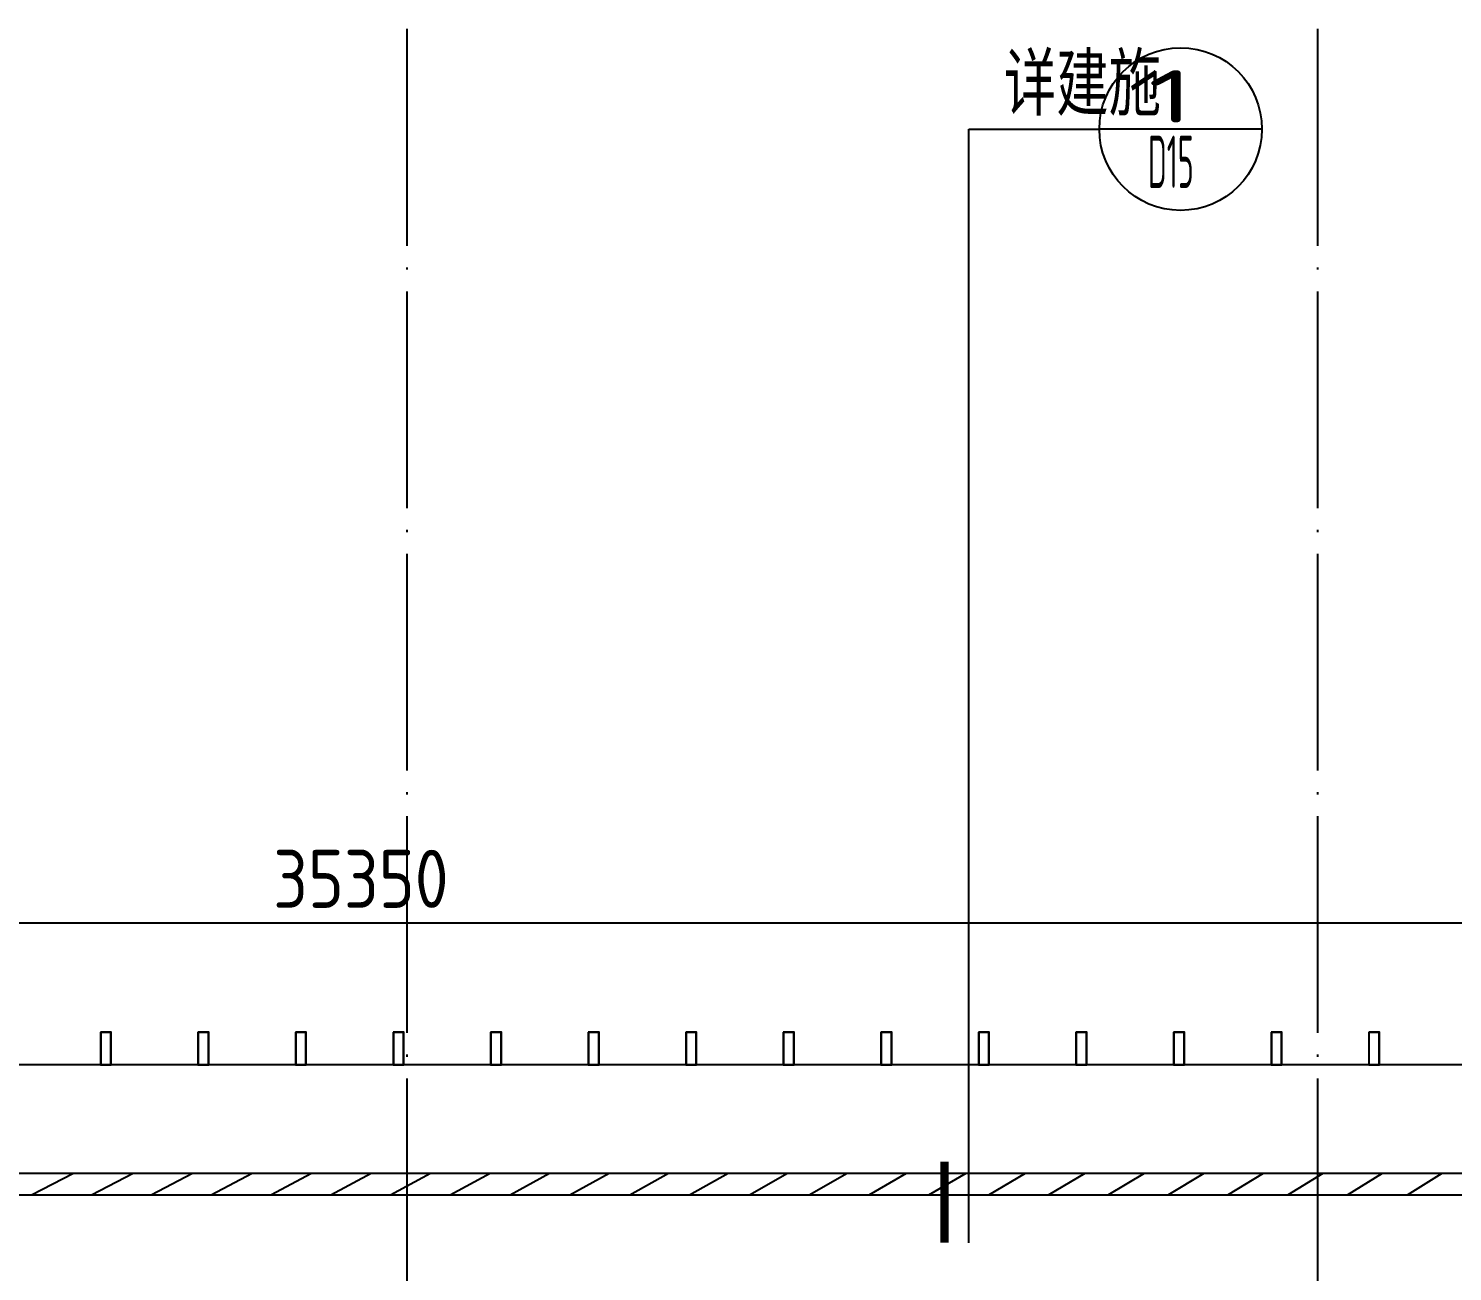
# Model space of a CAD drawing. Header units: inches. Extents: x 0 to 1813292486, y 0 to 3473589894.
# Drawn here: x 600595595 to 600608731, y 3473289810 to 3473301276 of the extents above; entities that cross this region are included whole.
import ezdxf
from ezdxf.enums import TextEntityAlignment as Align

# ---------------------------------------------------------------- set-up
doc = ezdxf.new("R2010")
doc.units = ezdxf.units.IN
doc.header["$LTSCALE"] = 1000
doc.header["$MEASUREMENT"] = 0
doc.linetypes.add('AX-MALL-GIRD-200$0$DOTE', pattern=[2.4200000000000004, 2, -0.2, 0.02, -0.2])
for name, color, linetype in [('A-Anno-Note', 241, 'Continuous'), ('AX-MALL-DIM-P02$0$A-Anno-Dims', 3, 'Continuous'), ('AX-MALL-DIM-P02$0$A-Detl-Thin', 131, 'Continuous'), ('AX-MALL-DIM-SY-P02$0$A-Anno-Note', 241, 'Continuous'), ('AX-MALL-DIM-SY-P02$0$DIM_IDEN', 3, 'Continuous'), ('AX-MALL-GIRD-200$0$A-Grid', 222, 'AX-MALL-GIRD-200$0$DOTE'), ('AX-MALL-P02-200$0$A-Anno-Note', 241, 'Continuous'), ('AX-MALL-WALL-P02$0$A-Anno-Note', 241, 'Continuous'), ('AX-MALL-WALL-P02-QT$0$A-Detl-Thin', 131, 'Continuous'), ('AX-MALL-WALL-P02-QT$0$A-Flor', 41, 'Continuous'), ('AX-MALL-WALL-P02-QT$0$A-Wall', 2, 'Continuous'), ('AX-MALL-WALL-P02-QT$0$A-Wall-Patt', 13, 'Continuous'), ('AX-MALL-WALL-P02-QT$0$A-Wind', 4, 'Continuous'), ('AX-MALL-ZTKD-P02$0$A-Anno-Note', 241, 'Continuous')]:
    doc.layers.add(name, color=color, linetype=linetype)
doc.styles.add('AX-MALL-DIM-P02$0$_TCH_DIM_T3', font='gbenor.shx')
doc.styles.add('AX-MALL-DIM-SY-P02$0$_TCH_DIM', font='gbenor.shx')
doc.styles.add('AX-MALL-DIM-SY-P02$0$_TCH_LABEL', font='gbenor.shx')
doc.dimstyles.new('AX-MALL-DIM-P02$0$_TCH_ARCH&&180', dxfattribs={"dimtxt": 535.5, "dimasz": 270, "dimexe": 450, "dimexo": 450, "dimgap": 137.25, "dimtad": 1, "dimdec": 0, "dimzin": 0, "dimdsep": 46, "dimtxsty": 'AX-MALL-DIM-P02$0$_TCH_DIM_T3', "dimblk": 'AX-MALL-DIM-P02$0$_ArchTick', "dimcen": 0.09, "dimclrt": 7, "dimazin": 2, "dimtfac": 1, "dimtdec": 0, "dimtix": 1, "dimtmove": 2, "dimatfit": 3, "dimfxl": 500, "dimtolj": 1, "dimtzin": 0, "dimarcsym": 0})

# ---------------------------------------------------------------- blocks, each defined once
blk = doc.blocks.new('AX-MALL-GIRD-200')
at = {"layer": 'AX-MALL-GIRD-200$0$A-Grid'}
for p, q in [((600433117.728895, 3473151036.401026), (600394388.1899457, 3473047072.673945)), ((600440989.2693273, 3473148104.021239), (600402259.7303778, 3473044140.294158))]:
    blk.add_line(p, q, dxfattribs=at)
blk = doc.blocks.new('AX-MALL-WALL-P02-QT$0$gerthrthrth')
at = {"layer": 'AX-MALL-WALL-P02-QT$0$A-Flor'}
for points in [[(-99.99999976158142, 300.0000004768372), (-99.99999976158142, 4.76837158203125e-07), (1.192092895507812e-07, 4.76837158203125e-07), (1.192092895507812e-06, 299.9999995231628)], [(-96.99999964237213, 296.9999995231628), (-96.99999988079071, 3.000000476837158), (-2.999999761581421, 3.000000953674316), (-2.999998927116394, 296.9999995231628)]]:
    blk.add_lwpolyline(points, close=True, dxfattribs=at)
blk = doc.blocks.new('AX-MALL-WALL-P02-QT$0$fegehrthr')
at = {"layer": 'AX-MALL-WALL-P02-QT$0$A-Flor'}
blk.add_line((323377.1744827032, 135611.3443951607), (244327.1744560003, 135611.3485383987), dxfattribs=at)
at = {"layer": 'AX-MALL-WALL-P02-QT$0$A-Flor', "rotation": 359.9999999798665}
for p in [(274498.699139595, 135611.3484325409), (275398.6991388798, 135611.3484339714), (276298.699138999, 135611.3484330177), (277198.6991397142, 135611.3484320641), (278098.6991384029, 135611.3484330177), (278998.6991394758, 135611.3484287262), (279898.6991393566, 135611.3484311104), (280798.6991386414, 135611.3484325409), (281698.6991386414, 135611.3484325409), (282598.699139595, 135611.3484301567), (283498.6991384029, 135611.3484325409), (284398.699139595, 135611.3484272957), (285298.6991382837, 135611.3484306335), (286198.6991391182, 135611.3484320641)]:
    blk.add_blockref('AX-MALL-WALL-P02-QT$0$gerthrthrth', p, dxfattribs=at)
blk = doc.blocks.new('AX-MALL-WALL-P02-QT')
at = {"layer": 'AX-MALL-WALL-P02-QT$0$A-Wall-Patt'}
h = blk.add_hatch(dxfattribs=at)
h.set_pattern_fill('普通砖', color=256, scale=200, style=0)
h.set_pattern_definition([(45, (0, 359.0227), (-353.55353201463, 353.55353201463), [])])
h.paths.add_polyline_path([(600411581.0327482, 3473145072.993904), (600411651.4687077, 3473144975.612077), (600444215.2818047, 3473132844.636177), (600444285.100371, 3473133032.053806), (600411627.578459, 3473145197.93899)])
at = {"layer": 'AX-MALL-WALL-P02-QT$0$A-Wall'}
for p, q in [((600411627.578459, 3473145197.93899), (600444285.100371, 3473133032.053806)), ((600411651.4687077, 3473144975.612077), (600444215.2818047, 3473132844.636177))]:
    blk.add_line(p, q, dxfattribs=at)
at = {"layer": 'AX-MALL-WALL-P02-QT$0$A-Detl-Thin', "rotation": 339.5681613092246}
blk.add_blockref('AX-MALL-WALL-P02-QT$0$fegehrthr', (600121810.7232074, 3473109514.681517), dxfattribs=at)
at = {"layer": 'AX-MALL-WALL-P02-QT$0$A-Wind'}
blk.add_blockref('AX-MALL-GIRD-200', (0, 0), dxfattribs=at)
blk = doc.blocks.new('AX-MALL-WALL-P02')
at = {"layer": 'AX-MALL-WALL-P02$0$A-Anno-Note'}
blk.add_blockref('AX-MALL-WALL-P02-QT', (0, 0), dxfattribs=at)
blk = doc.blocks.new('AX-MALL-ZTKD-P02')
at = {"layer": 'AX-MALL-ZTKD-P02$0$A-Anno-Note'}
blk.add_blockref('AX-MALL-GIRD-200', (0, 0), dxfattribs=at)
blk = doc.blocks.new('AX-MALL-DIM-SY-P02')
at = {"layer": 'AX-MALL-DIM-SY-P02$0$DIM_IDEN'}
for p, q in [((600433222.0693784, 3473136467.002581), (600436808.2624669, 3473146093.608273)), ((600436808.2624669, 3473146093.608273), (600437935.7285981, 3473145673.594055)), ((600439341.3608184, 3473145149.954807), (600437935.7285981, 3473145673.594055))]:
    blk.add_line(p, q, dxfattribs=at)
at = {"layer": 'AX-MALL-DIM-SY-P02$0$DIM_IDEN', "const_width": 75}
blk.add_lwpolyline([(600433011.2245454, 3473136545.548468), (600433273.044169, 3473137248.364578)], dxfattribs=at)
at = {"layer": 'AX-MALL-DIM-SY-P02$0$DIM_IDEN'}
blk.add_circle((600438638.5447083, 3473145411.774431), 750, dxfattribs=at)
at = {"layer": 'AX-MALL-DIM-SY-P02$0$A-Anno-Note', "style": 'AX-MALL-DIM-SY-P02$0$_TCH_DIM', "width": 0.7}
blk.add_text('详建施', height=506.3829787234042, rotation=339.5681613088448, dxfattribs=at).set_placement((600437172.0935326, 3473146148.101241))
at = {"layer": 'AX-MALL-DIM-SY-P02$0$A-Anno-Note', "style": 'AX-MALL-DIM-SY-P02$0$_TCH_LABEL'}
for s, width, p, p2 in [('1', 3.000000000491123, (600438376.7427535, 3473145573.730402), (600438772.7719922, 3473145426.19789)), ('D15', 0.5551380694255804, (600438165.9820223, 3473145007.974348), (600438562.011261, 3473144860.441835))]:
    blk.add_text(s, height=482.9906831399546, rotation=339.5681613000222, dxfattribs=dict(at, width=width)).set_placement(p, p2, align=Align.FIT)
blk = doc.blocks.new('AX-MALL-DIM-P02$0$_ArchTick')
at = {"color": 0, "linetype": 'ByBlock', "const_width": 0.4}
blk.add_lwpolyline([(-0.5, -0.5), (0.5, 0.5)], dxfattribs=at)
blk = doc.blocks.new('*D1564')
at = {"layer": 'AX-MALL-DIM-P02$0$A-Anno-Dims', "color": 0, "lineweight": -2, "transparency": 16777216}
for p, q in [((600412133.7630763, 3473146556.71684), (600412590.8370862, 3473147783.664514)), ((600412433.7453122, 3473147361.974847), (600445559.8113129, 3473135021.54327)), ((600445259.8290768, 3473134216.285262), (600445716.9030869, 3473135443.232936))]:
    blk.add_line(p, q, dxfattribs=at)
at = {"layer": 'AX-MALL-DIM-P02$0$A-Anno-Dims', "color": 0, "lineweight": -2, "transparency": 16777216, "xscale": 270, "yscale": 270, "zscale": 270}
for p, rotation in [((600412433.7453122, 3473147361.974847), 159.5681613500913), ((600445559.8113129, 3473135021.54327), 339.5681613500913)]:
    blk.add_blockref('AX-MALL-DIM-P02$0$_ArchTick', p, dxfattribs=dict(at, rotation=rotation))
at = {"layer": 'AX-MALL-DIM-P02$0$A-Anno-Dims', "color": 7, "transparency": 16777216, "insert": (600429138.160909, 3473141571.279758), "char_height": 535.5, "attachment_point": 5, "rotation": 339.5681613500913, "style": 'AX-MALL-DIM-P02$0$_TCH_DIM_T3'}
blk.add_mtext('\\A1;35350', dxfattribs=at)
blk = doc.blocks.new('AX-MALL-DIM-P02')
at = {"layer": 'AX-MALL-DIM-P02$0$A-Anno-Dims'}
blk.add_blockref('AX-MALL-DIM-SY-P02', (0, 0), dxfattribs=at)
at = {"layer": 'AX-MALL-DIM-P02$0$A-Detl-Thin'}
blk.add_blockref('AX-MALL-ZTKD-P02', (-2.384185791015625e-06, 9.5367431640625e-07), dxfattribs=at)
at = {"layer": 'AX-MALL-DIM-P02$0$A-Anno-Dims'}
dim = blk.add_aligned_dim(p1=(600411976.6713023, 3473146135.027174), p2=(600445102.7373031, 3473133794.595596), distance=1309.3193826642464, dimstyle='AX-MALL-DIM-P02$0$_TCH_ARCH&&180', dxfattribs=at)
dim.commit()
dim.dimension.update_dxf_attribs({"geometry": '*D1564', "text_midpoint": (600429138.160909, 3473141571.279758)})
blk = doc.blocks.new('AX-MALL-P02-200')
at = {"layer": 'AX-MALL-P02-200$0$A-Anno-Note'}
blk.add_blockref('AX-MALL-WALL-P02', (0, 0), dxfattribs=at)
blk.add_blockref('AX-MALL-DIM-P02', (0, 0), dxfattribs=at)

msp = doc.modelspace()

# ---------------------------------------------------------------- block references
at = {"layer": 'A-Anno-Note', "rotation": 20.43183869077545}
msp.add_blockref('AX-MALL-P02-200', (1250392458.527329, 9048125.682563305), dxfattribs=at)

doc.saveas('drawing.dxf')
